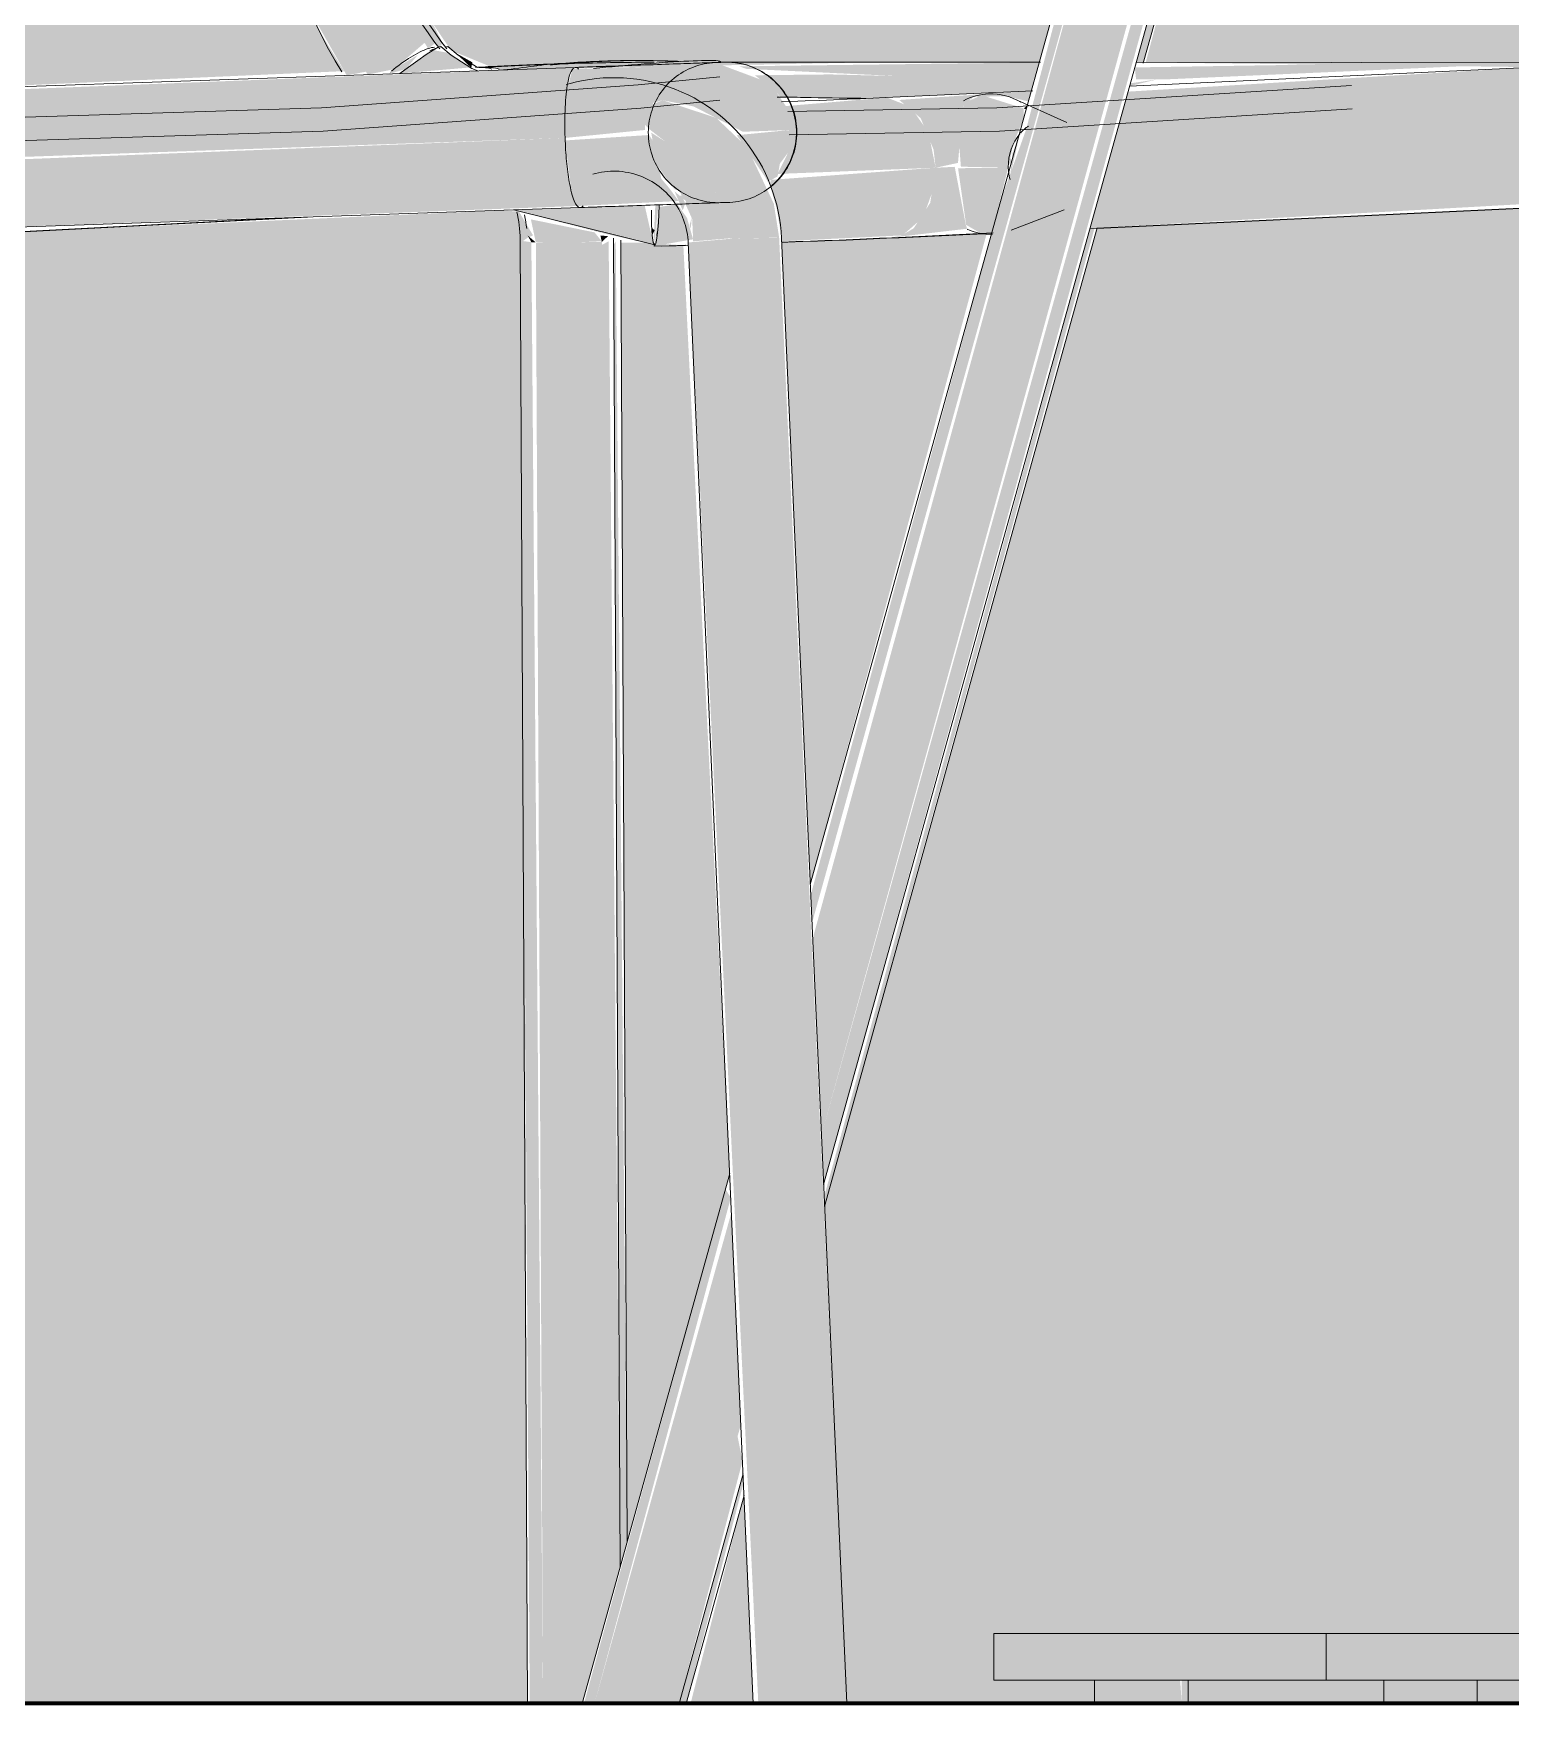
# Model space of a CAD drawing. Header units: inches. Extents: x 20426 to 36348, y -461 to 673.
# Drawn here: x 27903.75 to 27919.55, y 0 to 17.86 of the extents above; entities that cross this region are included whole.
import ezdxf

# ---------------------------------------------------------------- set-up
doc = ezdxf.new("R2010")
doc.units = ezdxf.units.IN
doc.header["$MEASUREMENT"] = 0
doc.linetypes.add('Grid Line 1_2_', pattern=[0.875, 0.5, -0.125, 0.125, -0.125])
for name, color, linetype, lineweight in [('A-FLOR-LEVL', 51, 'Continuous', 9), ('C-TOPO', 7, 'Continuous', 9), ('I-FURN', 30, 'Continuous', 9), ('M-EQPM', 50, 'Continuous', 9)]:
    doc.layers.add(name, color=color, linetype=linetype, lineweight=lineweight)

# ---------------------------------------------------------------- blocks, each defined once
blk = doc.blocks.new('Mechanical Equipment 1 - Mechanical Equipment 1-405455-Elevation - South')
at = {"layer": 'M-EQPM'}
h = blk.add_hatch(color=256, dxfattribs=at)
h.paths.add_polyline_path([(26078.284, 0), (26078.377, 0), (26078.324, 15.636), (26078.381, 15.636), (26078.418, 15.745), (26078.284, 15.939), (26078.284, 3.655)], flags=0)
h.paths.add_polyline_path([(26090.06, 16.071), (26090.082, 16.126), (26090.057, 16.095)], flags=0)
h.paths.add_polyline_path([(26079.997, 0), (26084.511, 0.013), (26084.511, 0.25), (26083.365, 0.25), (26083.365, 0.75), (26090.93, 0.75), (26090.094, 15.848), (26089.983, 16.092), (26089.13, 15.997), (26084.395, 15.775), (26081.016, 3.655)], flags=0)
h.paths.add_polyline_path([(26181.87, 0), (26182.169, 0.008), (26182.07, 2.228), (26181.497, 0), (26181.814, 0)], flags=0)
h.paths.add_polyline_path([(26167.379, 0), (26179.752, 0), (26179.7, 15.636), (26179.754, 15.675), (26179.812, 15.7), (26179.663, 15.952), (26179.484, 15.968), (26174.504, 15.745), (26172.504, 15.615), (26168.579, 3.655)], flags=0)
h.paths.add_polyline_path([(26183.168, 0), (26185.886, 0.011), (26185.886, 0.25), (26184.741, 0.25), (26184.741, 0.75), (26192.305, 0.75), (26191.469, 15.848), (26191.363, 16.085), (26190.497, 15.993), (26185.846, 15.775), (26182.931, 5.319), (26183.159, 0)], flags=0)
h.paths.add_polyline_path([(26189.846, 0), (26192.347, 0.029), (26192.335, 0.25), (26189.846, 0.25)], flags=0)
h.paths.add_polyline_path([(26166.254, 0), (26169.66, 10.383), (26165.205, 0)], flags=0)
h.paths.add_polyline_path([(26164.117, 0), (26170.84, 15.666), (26168.333, 15.636), (26168.082, 15.72), (26167.471, 15.978), (26166.997, 16.306), (26166.535, 16.88), (26166.199, 17.795), (26165.923, 19.015), (26165.886, 19.051), (26165.686, 20.783), (26165.069, 23.975), (26164.672, 25.55), (26164.191, 27.322), (26163.7, 27.466), (26163.438, 27.677), (26163.52, 28.11), (26163.581, 28.23), (26163.817, 28.33), (26169.042, 27.63), (26169.111, 27.746), (26169.113, 27.796), (26169.529, 28.121), (26170.02, 28.253), (26173.009, 28.342), (26175.346, 28.323), (26177.765, 28.234), (26181.128, 27.895), (26183.651, 27.539), (26186.43, 27.025), (26187.118, 26.833), (26187.71, 26.533), (26187.843, 26.394), (26188.042, 26.204), (26188.377, 25.595), (26188.514, 24.96), (26188.514, 24.589), (26188.438, 24.016), (26188.004, 22.733), (26187.02, 19.985), (26186.366, 17.549), (26190.925, 17.494), (26191.643, 17.371), (26191.915, 17.062), (26192.035, 16.849), (26192.193, 16.615), (26192.43, 16.145), (26192.438, 15.944), (26192.517, 15.624), (26193.424, 0.75), (26198.176, 0.75), (26198.176, 28.5), (26193.09, 28.5), (26193.09, 28.75), (26174.841, 28.75), (26174.841, 30), (26218.337, 30), (26218.337, 45.018), (26078.284, 45.018), (26078.284, 30), (26096.462, 30), (26096.462, 36), (26120.462, 36), (26120.462, 30), (26124.377, 30), (26124.377, 28.75), (26120.462, 28.729), (26120.462, 28.142), (26122.253, 28.266), (26125.955, 28.346), (26129.361, 28.236), (26129.706, 28.117), (26129.925, 28.001), (26130.182, 27.56), (26130.144, 27.37), (26129.903, 27.076), (26129.611, 26.817), (26129.361, 26.708), (26128.604, 26.362), (26128.411, 26.075), (26128.05, 25.296), (26127.842, 24.55), (26127.719, 23.793), (26127.376, 20.672), (26127.297, 18.094), (26127.423, 17.52), (26127.423, 17.456), (26127.423, 17.287), (26127.466, 17.332), (26127.62, 16.992), (26127.809, 16.853), (26127.994, 16.512), (26127.952, 16.07), (26127.783, 15.793), (26132.964, 0)], flags=0)
h.paths.add_polyline_path([(26131.915, 0), (26126.775, 15.663), (26126.549, 15.658), (26125.209, 15.723), (26120.462, 15.925), (26120.462, 0), (26131.139, 0)], flags=0)
h.paths.add_polyline_path([(26085.377, 0), (26090.973, 0.005), (26090.959, 0.25), (26085.377, 0.25), (26085.377, 0.005)], flags=0)
h.paths.add_polyline_path([(26193.424, 0), (26199.864, 0.017), (26199.864, 0.25), (26193.41, 0.25), (26193.4, 0.008), (26193.4, 0)], flags=0)
h.paths.add_polyline_path([(26096.462, 0), (26096.462, 0.25), (26091.959, 0.25), (26091.948, 0.008), (26091.973, 0)], flags=0)
h.paths.add_polyline_path([(26186.81, 0), (26188.98, 0), (26188.98, 0.25), (26186.752, 0.25), (26186.752, 0)], flags=0)
h.paths.add_polyline_path([(26200.73, 0), (26207.246, 0.01), (26207.246, 0.25), (26200.73, 0.25), (26200.73, 0.06)], flags=0)
h.paths.add_polyline_path([(26213.842, 0), (26213.842, 0.25), (26211.614, 0.25), (26211.614, 0), (26213.373, 0)], flags=0)
h.paths.add_polyline_path([(26210.748, 0), (26210.748, 0.25), (26208.335, 0.25), (26208.323, 0), (26209.228, 0)], flags=0)
h.paths.add_polyline_path([(26217.435, 0), (26217.426, 0.011), (26217.65, 5.636), (26214.824, 15.775), (26209.233, 16.067), (26209.204, 15.848), (26209.228, 15.619), (26208.398, 0.75), (26215.854, 0.75), (26215.854, 0.25), (26214.708, 0.205), (26214.708, 0), (26217.426, 0)], flags=0)
h.paths.add_polyline_path([(26202.419, 0.75), (26207.289, 0.75), (26208.181, 15.677), (26208.379, 16.429), (26208.691, 16.906), (26208.746, 17.034), (26208.791, 17.185), (26208.904, 17.24), (26209.143, 17.47), (26209.749, 17.496), (26209.786, 17.551), (26210.023, 17.552), (26214.316, 17.598), (26213.319, 20.996), (26212.168, 24.236), (26212.182, 25.071), (26212.242, 25.428), (26212.487, 26.039), (26213.147, 26.648), (26213.901, 26.933), (26217.533, 27.621), (26218.337, 27.744), (26218.337, 28.75), (26207.505, 28.729), (26207.505, 28.5), (26202.419, 28.5), (26202.419, 3.655)], flags=0)
h.paths.add_polyline_path([(26096.462, 0.75), (26096.462, 28.5), (26094.096, 28.5), (26094.096, 28.75), (26094.004, 28.729), (26094.004, 28.5), (26091.714, 28.5), (26091.714, 28.75), (26078.284, 28.729), (26078.284, 28.06), (26081.761, 27.611), (26084.698, 27.086), (26085.666, 26.833), (26086.259, 26.533), (26086.33, 26.432), (26086.591, 26.204), (26086.879, 25.749), (26087.063, 24.96), (26087.063, 24.589), (26086.987, 24.016), (26086.553, 22.733), (26085.571, 19.993), (26084.889, 17.549), (26089.472, 17.495), (26090.192, 17.371), (26090.464, 17.062), (26090.582, 16.851), (26090.741, 16.615), (26090.979, 16.145), (26090.981, 15.974), (26091.066, 15.624), (26091.973, 0.75)], flags=0)
h.paths.add_polyline_path([(26079.368, 1.458), (26083.341, 15.714), (26083.173, 15.718), (26079.71, 15.602), (26079.298, 15.622), (26079.366, 1.912)], flags=0)
h.paths.add_polyline_path([(26180.818, 1.725), (26181.916, 5.666), (26181.42, 15.594), (26180.981, 15.622), (26180.749, 15.622), (26180.817, 1.912)], flags=0)
h.paths.add_polyline_path([(26182.778, 8.757), (26184.665, 15.72), (26182.472, 15.624), (26182.77, 8.929)], flags=0)
h.paths.add_polyline_path([(26217.827, 8.991), (26218.123, 15.637), (26215.964, 15.675), (26217.824, 9.001)], flags=0)
h.paths.add_polyline_path([(26090.749, 16.011), (26090.788, 16.029), (26090.743, 16.028)], flags=0)
h.paths.add_polyline_path([(26170.892, 17.169), (26171.514, 17.237), (26171.96, 18.406), (26171.836, 20.747), (26171.431, 24.299), (26171.152, 25.344), (26170.874, 25.951), (26170.637, 26.293), (26165.301, 27.078), (26166.168, 23.606), (26166.666, 20.988), (26166.822, 19.836), (26166.945, 18.915), (26167.312, 17.56), (26167.511, 17.401), (26167.854, 17.215), (26170.621, 17.173)], flags=0)
h.paths.add_polyline_path([(26187.519, 24.797), (26187.47, 24.732), (26187.497, 24.845)], flags=0)
h.paths.add_polyline_path([(26179.474, 17.469), (26183.388, 17.55), (26185.229, 17.55), (26186.366, 21.414), (26187.366, 24.042), (26187.423, 24.057), (26187.497, 24.518), (26187.48, 25.03), (26187.519, 25.03), (26187.469, 25.163), (26187.441, 25.3), (26187.459, 25.328), (26187.053, 25.745), (26186.614, 25.888), (26185.617, 26.172), (26184.165, 26.438), (26180.913, 26.911), (26177.973, 27.215), (26177.585, 26.738), (26177.496, 26.451), (26177.368, 25.867), (26177.359, 24.991), (26178.404, 18.591), (26178.6, 18.172), (26178.934, 17.678), (26179.409, 17.483), (26179.453, 17.477)], flags=0)
h.paths.add_polyline_path([(26086.144, 24.797), (26086.094, 24.732), (26086.131, 24.825)], flags=0)
h.paths.add_polyline_path([(26078.284, 17.49), (26079.188, 17.553), (26080.122, 17.552), (26083.853, 17.55), (26084.99, 21.414), (26085.991, 24.042), (26086.044, 24.046), (26086.121, 24.518), (26086.104, 25.03), (26086.152, 25.02), (26086.094, 25.163), (26086.061, 25.299), (26086.061, 25.355), (26085.677, 25.745), (26084.984, 26.013), (26084.242, 26.172), (26082.789, 26.438), (26079.538, 26.911), (26078.284, 27.005), (26078.284, 17.505)], flags=0)
h.paths.add_polyline_path([(26213.456, 25.705), (26213.36, 25.654), (26213.449, 25.701)], flags=0)
h.paths.add_polyline_path([(26213.532, 25.705), (26213.435, 25.68), (26213.531, 25.704)], flags=0)
h.paths.add_polyline_path([(26215.442, 17.549), (26218.337, 17.552), (26218.304, 26.716), (26215.572, 26.274), (26214.35, 25.99), (26213.496, 25.663), (26213.19, 25.304), (26213.263, 25.296), (26213.185, 24.999), (26213.164, 24.63), (26213.111, 24.557), (26213.106, 24.409), (26213.177, 24.303), (26213.309, 24.038), (26213.356, 23.945), (26214.655, 20.371), (26215.441, 17.55)], flags=0)
h.paths.add_polyline_path([(26120.462, 17.781), (26120.904, 18.633), (26121.089, 19.251), (26121.408, 21.858), (26121.935, 25.72), (26121.855, 26.257), (26121.862, 26.437), (26121.533, 27.027), (26121.314, 27.223), (26120.462, 27.107), (26120.462, 17.954)], flags=0)
h.paths.add_polyline_path([(26171.475, 24.313), (26171.477, 24.324), (26171.473, 24.324)], flags=0)
h.paths.add_polyline_path([(26177.368, 24.485), (26177.369, 24.485), (26177.359, 24.544)], flags=0)
h.paths.add_polyline_path([(26213.195, 24.63), (26213.187, 24.876), (26213.21, 24.924), (26213.2, 24.732)], flags=0)
h.paths.add_polyline_path([(26129.741, 27.076), (26129.617, 27.139), (26129.622, 27.078), (26129.713, 27.076)], flags=0)
h.paths.add_polyline_path([(26164.387, 48.055), (26218.337, 48.055), (26218.337, 60), (26078.284, 60), (26078.284, 48.055), (26161.127, 48.055)], flags=0)
blk = doc.blocks.new('HermanMiller_Collection_Air-Chair_SideChair_Arms - Arms-457867-Elevation - South')
at = {"layer": 'I-FURN'}
h = blk.add_hatch(color=256, dxfattribs=at)
h.paths.add_polyline_path([(26181.373, 0), (26181.449, 0), (26182.064, 2.359), (26182.059, 2.461), (26181.472, 0.356)], flags=0)
h.paths.add_polyline_path([(26182.931, 5.319), (26185.819, 15.777), (26185.77, 15.775), (26182.927, 5.423), (26182.931, 5.332)], flags=0)
h.paths.add_polyline_path([(26186.265, 17.549), (26186.341, 17.55), (26187.134, 20.502), (26187.084, 20.478), (26186.946, 19.993), (26186.265, 17.55)], flags=0)
for points in [[(26178.806, 17.705), (26178.845, 17.759), (26178.39, 18.633), (26178.179, 19.169), (26178.16, 19.118), (26178.504, 18.205), (26178.803, 17.707)], [(26179.151, 17.492), (26179.163, 17.55), (26178.984, 17.651), (26179.133, 17.509), (26179.146, 17.496)], [(26180.744, 1.458), (26180.818, 1.725), (26180.697, 15.637), (26180.674, 15.597), (26180.741, 1.912)]]:
    blk.add_hatch(color=256, dxfattribs=at).paths.add_polyline_path(points, flags=0)
for p, q in [((26186.34, 17.543), (26187.15, 20.451)), ((26178.872, 17.711), (26178.899, 17.721)), ((26178.899, 17.721), (26178.899, 17.711)), ((26183.312, 17.552), (26185.241, 17.551)), ((26186.34, 17.551), (26188.359, 17.55)), ((26185.845, 15.774), (26190.595, 15.997)), ((26173.179, 15.675), (26177.398, 15.895)), ((26182.931, 5.316), (26185.848, 15.779)), ((26183.728, 15.675), (26184.639, 15.718)), ((26180.819, 1.724), (26180.75, 15.65)), ((26181.45, 0), (26182.07, 2.225)), ((26181.443, 0), (26181.449, 0))]:
    blk.add_line(p, q, dxfattribs=at)
at = {"layer": 'I-FURN', "flags": 128}
for points in [[(26178.89, 17.694), (26178.826, 17.778), (26178.765, 17.864), (26178.706, 17.953), (26178.649, 18.045), (26178.595, 18.138), (26178.544, 18.234), (26178.496, 18.333), (26178.451, 18.432), (26178.408, 18.534), (26178.369, 18.637), (26178.333, 18.741), (26178.3, 18.846), (26178.271, 18.953), (26178.245, 19.059), (26178.222, 19.167), (26178.216, 19.197)], [(26179.219, 17.496), (26179.011, 17.627), (26178.902, 17.72)], [(26179.322, 17.498), (26179.35, 17.5), (26179.379, 17.502), (26179.409, 17.504), (26179.44, 17.505), (26179.473, 17.507), (26179.507, 17.509), (26179.542, 17.511), (26179.578, 17.512), (26179.616, 17.514), (26179.655, 17.516), (26179.695, 17.518), (26179.736, 17.519), (26179.777, 17.521), (26179.82, 17.523), (26179.864, 17.524), (26179.908, 17.526), (26179.953, 17.527), (26179.999, 17.529), (26180.045, 17.53), (26180.092, 17.532), (26180.139, 17.533), (26180.187, 17.535)], [(26179.722, 15.918), (26179.729, 15.882), (26179.734, 15.846), (26179.739, 15.809), (26179.744, 15.772)], [(26181.474, 15.593), (26181.343, 15.589), (26181.182, 15.585)], [(26183.728, 15.675), (26183.593, 15.669), (26183.454, 15.663), (26183.31, 15.657), (26183.162, 15.65), (26183.011, 15.644), (26182.856, 15.638), (26182.698, 15.633), (26182.536, 15.627), (26182.472, 15.624)]]:
    blk.add_lwpolyline(points, dxfattribs=at)
at = {"layer": 'I-FURN'}
blk.add_ellipse((26178.497, 17.385), major_axis=(0.393, 0.31), ratio=0.26753, start_param=0.631223, end_param=0.810703, dxfattribs=at)
for points, knots in [([(26180.915, 17.57), (26180.795, 17.569), (26180.547, 17.562), (26180.225, 17.544), (26180.061, 17.527), (26179.998, 17.521)], [-0.6, -0.6, -0.6, -0.6, -0.4, -0.2, -0.070309, -0.070309, -0.070309, -0.070309]), ([(26181.39, 17.56), (26181.347, 17.562), (26181.28, 17.565), (26181.207, 17.567), (26181.183, 17.568)], [-0.8916626, -0.8916626, -0.8916626, -0.8916626, -0.8, -0.7554722, -0.7554722, -0.7554722, -0.7554722])]:
    blk.add_open_spline(points, degree=3, knots=knots, dxfattribs=at)
blk.add_open_spline([(26179.449, 17.479), (26179.402, 17.491), (26179.354, 17.497), (26179.307, 17.496)], degree=3, dxfattribs=at)
blk = doc.blocks.new('Falcon 7700 Series Pedestal Base - 36_ Square Top x 30_ - Wheelchair Height-V66-Elevation - South')
at = {"layer": 'I-FURN'}
for points in [[(26186.131, 0.25), (26188.297, 0.25), (26188.297, 0.75), (26184.741, 0.75), (26184.741, 0.25)], [(26186.366, 0), (26186.673, 0), (26186.673, 0.25), (26185.886, 0.25), (26185.886, 0), (26186.319, 0)], [(26186.673, 0), (26186.752, 0), (26186.734, 0.25), (26186.673, 0.25)]]:
    blk.add_hatch(color=256, dxfattribs=at).paths.add_polyline_path(points, flags=0)
for p, q in [((26184.741, 0.75), (26188.297, 0.75)), ((26184.741, 0.25), (26184.741, 0.75)), ((26188.297, 0.25), (26184.741, 0.25)), ((26185.819, 0.25), (26185.819, 0)), ((26186.819, 0), (26186.819, 0.25))]:
    blk.add_line(p, q, dxfattribs=at)
blk = doc.blocks.new('HermanMiller_Collection_Air-Chair_SideChair_Arms - Arms-V68-Elevation - South')
at = {"layer": 'I-FURN'}
h = blk.add_hatch(color=256, dxfattribs=at)
h.paths.add_polyline_path([(26180.403, 0), (26180.47, 0), (26181.928, 5.409), (26181.87, 5.501), (26180.357, 0)], flags=0)
h.paths.add_polyline_path([(26182.796, 8.345), (26186.25, 20.736), (26186.1, 20.675), (26185.093, 16.856), (26185.086, 16.829), (26184.823, 16.095), (26182.783, 8.648), (26182.791, 8.469)], flags=0)
h = blk.add_hatch(color=256, dxfattribs=at)
h.paths.add_polyline_path([(26180.888, 0), (26181.204, 0), (26182.036, 2.986), (26181.935, 5.254), (26180.47, 0), (26180.772, 0)], flags=0)
h.paths.add_polyline_path([(26182.897, 6.077), (26186.902, 20.625), (26186.715, 20.683), (26186.25, 20.734), (26182.804, 8.181), (26182.893, 6.166)], flags=0)
h = blk.add_hatch(color=256, dxfattribs=at)
h.paths.add_polyline_path([(26181.28, 0), (26181.373, 0), (26182.053, 2.594), (26182, 2.858), (26181.204, 0)], flags=0)
h.paths.add_polyline_path([(26182.921, 5.552), (26187.042, 20.512), (26186.939, 20.578), (26182.897, 6.077), (26182.92, 5.565)], flags=0)
for points in [[(26178.69, 17.697), (26178.77, 17.759), (26178.315, 18.633), (26178.104, 19.169), (26178.057, 19.091), (26178.4, 18.177), (26178.652, 17.759)], [(26177.819, 17.411), (26178.025, 17.45), (26177.577, 18.282), (26177.351, 19.009), (26177.166, 18.995), (26177.484, 17.998), (26177.818, 17.412)], [(26178.043, 17.419), (26178.324, 17.477), (26178.652, 17.759), (26178.256, 18.452), (26177.998, 19.093), (26177.92, 19.091), (26177.885, 19.06), (26177.828, 19.055), (26177.351, 19.009), (26177.694, 17.998), (26178.042, 17.421)], [(26172.736, 17.233), (26177.79, 17.456), (26177.453, 18.003), (26172.931, 18.004), (26172.699, 17.331), (26172.737, 17.237)], [(26178.269, 17.427), (26178.45, 17.477), (26178.58, 17.63), (26178.353, 17.496), (26178.294, 17.447)], [(26178.388, 17.431), (26179.146, 17.496), (26178.908, 17.651), (26178.744, 17.681), (26178.411, 17.447)], [(26178.264, 17.426), (26178.329, 17.477), (26178.288, 17.447)], [(26182.432, 16.357), (26184.119, 16.423), (26184.043, 16.798), (26183.852, 17.073), (26183.599, 17.174), (26182.509, 17.082), (26182.546, 16.955), (26182.543, 16.59), (26182.435, 16.37)], [(26184.896, 16.428), (26184.95, 16.68), (26185.063, 16.957), (26185.061, 17.058), (26184.613, 17.198), (26184.42, 17.117), (26184.39, 16.938), (26184.366, 16.733), (26184.389, 16.434), (26184.515, 16.432)], [(26185.088, 17.047), (26185.1, 17.088), (26185.061, 17.058)], [(26184.919, 16.348), (26185.02, 16.786), (26184.941, 16.577), (26184.92, 16.362)], [(26184.717, 15.714), (26184.896, 16.428), (26184.359, 16.417), (26184.445, 15.812), (26184.593, 15.727)], [(26181.102, 15.6), (26181.097, 15.622), (26181.006, 16.021), (26179.6, 15.972), (26180.573, 15.72), (26181.101, 15.6)], [(26181.105, 15.585), (26181.154, 16.026), (26181.12, 16.018), (26181.099, 15.594)], [(26180.15, 15.619), (26180.546, 15.637), (26180.47, 15.732), (26179.789, 15.871), (26179.842, 15.624), (26180.121, 15.619)], [(26179.834, 0), (26179.919, 0), (26179.794, 15.627), (26179.675, 15.643), (26179.777, 0), (26179.834, 0)], [(26179.842, 15.624), (26179.753, 15.7), (26179.794, 15.627), (26179.834, 15.625)], [(26180.151, 0), (26180.337, 0), (26180.62, 1.015), (26180.548, 15.63), (26179.842, 15.619), (26179.919, 0), (26180.15, 0)], [(26180.548, 15.63), (26180.615, 15.693), (26180.533, 15.697)], [(26180.62, 1.015), (26180.744, 1.458), (26180.621, 15.637), (26180.548, 15.597), (26180.607, 3.655)], [(26181.102, 15.599), (26181.087, 15.603), (26181.097, 15.6)]]:
    blk.add_hatch(color=256, dxfattribs=at).paths.add_polyline_path(points, flags=0)
h = blk.add_hatch(color=256, dxfattribs=at)
h.paths.add_polyline_path([(26186.556, 17.367), (26190.118, 17.525), (26189.704, 17.551), (26186.25, 17.496), (26186.263, 17.367), (26186.555, 17.367)], flags=0)
h.paths.add_polyline_path([(26185.178, 17.368), (26185.228, 17.549), (26182.018, 17.508), (26182.091, 17.481), (26184.13, 17.383), (26185.167, 17.368)], flags=0)
h = blk.add_hatch(color=256, dxfattribs=at)
h.paths.add_polyline_path([(26183.37, 17.165), (26185.144, 17.246), (26185.167, 17.368), (26182.992, 17.421), (26182.185, 17.412), (26182.412, 17.237), (26182.458, 17.178), (26183.362, 17.165)], flags=0)
h.paths.add_polyline_path([(26186.194, 17.296), (26186.484, 17.367), (26186.203, 17.326)], flags=0)
h = blk.add_hatch(color=256, dxfattribs=at)
h.paths.add_polyline_path([(26184.119, 16.423), (26184.358, 16.475), (26184.413, 17.088), (26184.526, 17.182), (26184.875, 17.188), (26185.112, 17.132), (26185.144, 17.246), (26183.729, 17.148), (26183.959, 16.953), (26184.097, 16.617)], flags=0)
h.paths.add_polyline_path([(26184.899, 16.46), (26184.932, 16.486), (26184.908, 16.558)], flags=0)
h.paths.add_polyline_path([(26185.975, 16.51), (26190.918, 16.742), (26190.767, 17.255), (26190.629, 17.42), (26190.436, 17.495), (26186.178, 17.237), (26186.015, 16.652)], flags=0)
h = blk.add_hatch(color=256, dxfattribs=at)
h.paths.add_polyline_path([(26183.636, 15.675), (26184.456, 15.771), (26184.441, 15.817), (26184.323, 16.433), (26184.119, 16.423), (26184.061, 16.048), (26183.884, 15.775), (26183.75, 15.697)], flags=0)
h.paths.add_polyline_path([(26185.771, 15.775), (26190.611, 16.046), (26190.721, 16.104), (26190.871, 16.388), (26190.918, 16.742), (26185.975, 16.51), (26185.774, 15.789)], flags=0)
h = blk.add_hatch(color=256, dxfattribs=at)
h.paths.add_polyline_path([(26181.105, 15.585), (26181.524, 15.658), (26181.459, 15.887), (26181.355, 16.033), (26181.159, 16.003), (26181.113, 15.595)], flags=0)
h.paths.add_polyline_path([(26182.471, 15.637), (26183.765, 15.7), (26183.985, 15.893), (26184.107, 16.229), (26184.119, 16.423), (26182.362, 16.294), (26182.342, 16.252), (26182.419, 15.987), (26182.462, 15.728), (26182.471, 15.644)], flags=0)
h.paths.add_polyline_path([(26181.382, 16.041), (26181.312, 16.063), (26181.362, 16.042)], flags=0)
h = blk.add_hatch(color=256, dxfattribs=at)
h.paths.add_polyline_path([(26181.129, 15.697), (26181.141, 15.697), (26181.139, 15.738)], flags=0)
h.paths.add_polyline_path([(26181.085, 15.697), (26181.113, 15.755), (26181.083, 15.781)], flags=0)
for p, q in [((26186.111, 20.719), (26182.778, 8.76)), ((26182.921, 5.549), (26187.075, 20.451)), ((26178.823, 17.721), (26178.823, 17.711)), ((26181.807, 17.552), (26185.241, 17.551)), ((26190.455, 17.496), (26186.194, 17.296)), ((26185.157, 17.247), (26183.582, 17.173)), ((26185.522, 16.908), (26184.966, 17.157)), ((26181.114, 15.597), (26179.603, 15.972)), ((26184.927, 15.754), (26185.495, 15.972)), ((26185.769, 15.774), (26190.52, 15.997)), ((26173.103, 15.675), (26177.169, 15.887)), ((26183.652, 15.675), (26184.733, 15.726)), ((26179.674, 15.645), (26179.752, 0)), ((26180.674, 15.671), (26180.674, 15.65)), ((26180.744, 1.459), (26180.674, 15.65)), ((26181.916, 5.669), (26180.336, 0)), ((26181.374, 0), (26182.059, 2.458)), ((26181.367, 0), (26181.373, 0))]:
    blk.add_line(p, q, dxfattribs=at)
at = {"layer": 'I-FURN', "flags": 128}
for points in [[(26178.814, 17.694), (26178.75, 17.778), (26178.689, 17.864), (26178.63, 17.953), (26178.574, 18.045), (26178.52, 18.138), (26178.469, 18.234), (26178.42, 18.333), (26178.375, 18.432), (26178.333, 18.534), (26178.294, 18.637), (26178.258, 18.741), (26178.225, 18.846), (26178.195, 18.953), (26178.169, 19.059), (26178.147, 19.167), (26178.141, 19.197)], [(26177.158, 19.015), (26177.185, 18.877), (26177.218, 18.74), (26177.254, 18.603), (26177.295, 18.468), (26177.34, 18.334), (26177.389, 18.201), (26177.442, 18.07), (26177.499, 17.941), (26177.56, 17.815), (26177.625, 17.69), (26177.694, 17.568), (26177.766, 17.448)], [(26178.388, 17.431), (26178.479, 17.498), (26178.58, 17.57), (26178.67, 17.633), (26178.744, 17.681), (26178.796, 17.711), (26178.823, 17.721)], [(26179.222, 17.46), (26179.159, 17.486), (26178.935, 17.627), (26178.826, 17.72)], [(26179.195, 17.495), (26179.22, 17.497), (26179.247, 17.498), (26179.274, 17.5), (26179.303, 17.502), (26179.333, 17.504), (26179.365, 17.505), (26179.397, 17.507), (26179.431, 17.509), (26179.467, 17.511), (26179.503, 17.512), (26179.541, 17.514), (26179.579, 17.516), (26179.619, 17.518), (26179.66, 17.519), (26179.702, 17.521), (26179.745, 17.523), (26179.788, 17.524), (26179.832, 17.526), (26179.878, 17.527), (26179.923, 17.529), (26179.97, 17.53), (26180.016, 17.532), (26180.064, 17.533), (26180.111, 17.535), (26180.159, 17.536), (26180.208, 17.537), (26180.256, 17.539), (26180.304, 17.54), (26180.353, 17.541), (26180.401, 17.542), (26180.449, 17.543), (26180.497, 17.544), (26180.545, 17.545), (26180.592, 17.546), (26180.639, 17.547), (26180.686, 17.548), (26180.732, 17.548), (26180.777, 17.549), (26180.821, 17.55), (26180.865, 17.55), (26180.908, 17.551), (26180.95, 17.551), (26180.991, 17.552), (26181.031, 17.552), (26181.07, 17.552), (26181.108, 17.552)], [(26186.265, 17.551), (26188.673, 17.55), (26190.797, 17.552)], [(26183.582, 17.173), (26183.45, 17.167), (26183.313, 17.161), (26183.171, 17.155), (26183.026, 17.149), (26182.876, 17.143), (26182.723, 17.137), (26182.567, 17.132), (26182.469, 17.128)], [(26182.538, 17.024), (26184.773, 17.063), (26188.569, 17.303)], [(26182.552, 16.774), (26184.801, 16.814), (26188.573, 17.053)], [(26179.638, 15.952), (26179.646, 15.918), (26179.653, 15.882), (26179.659, 15.846), (26179.664, 15.809), (26179.668, 15.772), (26179.671, 15.734), (26179.673, 15.696), (26179.674, 15.658), (26179.674, 15.645)], [(26181.08, 15.97), (26181.079, 15.816), (26181.085, 15.697), (26181.097, 15.622), (26181.114, 15.597)], [(26181.443, 15.594), (26181.267, 15.589), (26181.107, 15.585)], [(26183.652, 15.675), (26183.517, 15.669), (26183.378, 15.663), (26183.234, 15.657), (26183.087, 15.65), (26182.935, 15.644), (26182.78, 15.638), (26182.622, 15.633), (26182.472, 15.627)]]:
    blk.add_lwpolyline(points, dxfattribs=at)
at = {"layer": 'I-FURN'}
for centre, major_axis, ratio, start_param, end_param in [((26178.422, 17.385), (0.393, 0.31), 0.26753, 0.631223, 1.67842), ((26178.422, 17.385), (0.393, 0.31), 0.26753, 0.369424, 0.631223), ((26174.45, 101.858), (0, 84.69), 0.707107, 3.225946, 3.231438), ((26184.707, 16.463), (0.021, 0.75), 0.90616, 0.058382, 0.474106), ((26184.707, 16.463), (0.021, 0.75), 0.90616, 5.817968, 6.341567), ((26185.349, 16.444), (0.014, 0.5), 0.90616, 0.581981, 0.82502), ((26185.349, 16.444), (0.014, 0.5), 0.90616, 0.84378, 1.629178), ((26185.349, 16.444), (0.014, 0.5), 0.90616, 1.629178, 1.890978), ((26181.086, 16.334), (-0.02, 0.75), 0.096081, 3.116798, 4.28306), ((26184.707, 16.463), (0.021, 0.75), 0.90616, 2.793375, 3.199975)]:
    blk.add_ellipse(centre, major_axis=major_axis, ratio=ratio, start_param=start_param, end_param=end_param, dxfattribs=at)
for points, knots in [([(26181.353, 17.558), (26181.3, 17.561), (26181.144, 17.569), (26180.844, 17.572), (26180.47, 17.562), (26180.111, 17.541), (26179.908, 17.521), (26179.821, 17.51)], [-0.9203962, -0.9203962, -0.9203962, -0.9203962, -0.8, -0.6, -0.4, -0.2, 0, 0, 0, 0]), ([(26182.425, 17.179), (26182.521, 17.178), (26182.822, 17.173), (26183.14, 17.168), (26183.348, 17.165), (26183.371, 17.165)], [-0.6149925, -0.6149925, -0.6149925, -0.6149925, -0.5, -0.25, -0.2192051, -0.2192051, -0.2192051, -0.2192051])]:
    blk.add_open_spline(points, degree=3, knots=knots, dxfattribs=at)
blk.add_open_spline([(26179.373, 17.479), (26179.326, 17.491), (26179.279, 17.497), (26179.231, 17.496)], degree=3, dxfattribs=at)
blk = doc.blocks.new('HermanMiller_Collection_Air-Chair_SideChair_Arms - Arms-V69-Elevation - South')
at = {"layer": 'I-FURN'}
for points in [[(26180.155, 16.742), (26181.011, 16.827), (26181.011, 16.882), (26181.06, 16.95), (26181.096, 17.117), (26181.199, 17.145), (26181.53, 17.079), (26182.057, 16.808), (26182.55, 16.826), (26182.544, 17.041), (26182.412, 17.237), (26182.394, 17.311), (26181.822, 17.524), (26181.011, 17.5), (26180.233, 17.477), (26180.166, 17.212), (26180.155, 16.755)], [(26180.726, 17.496), (26181.777, 17.566), (26180.966, 17.529), (26180.726, 17.502)], [(26181.942, 15.665), (26182.445, 15.676), (26182.388, 16.038), (26182.103, 16.641), (26181.772, 16.956), (26181.199, 17.145), (26181.049, 17.085), (26181.011, 16.882), (26181.052, 16.839), (26181.701, 16.333), (26181.94, 15.67)], [(26182.512, 0), (26182.64, 0), (26181.942, 15.665), (26181.472, 15.624), (26182.222, 0), (26182.394, 0)], [(26182.661, 0), (26183.168, 0.005), (26182.445, 15.674), (26181.942, 15.665), (26182.64, 0)]]:
    blk.add_hatch(color=256, dxfattribs=at).paths.add_polyline_path(points, flags=0)
h = blk.add_hatch(color=256, dxfattribs=at)
h.paths.add_polyline_path([(26171.019, 16.423), (26171.166, 16.431), (26171.483, 17.164), (26171.494, 17.19), (26171.023, 17.148), (26171.014, 16.617), (26171.019, 16.428)], flags=0)
h.paths.add_polyline_path([(26172.78, 16.484), (26180.155, 16.742), (26180.192, 17.369), (26180.233, 17.495), (26172.583, 17.194), (26172.555, 17.069), (26172.649, 16.989), (26172.768, 16.59), (26172.779, 16.487)], flags=0)
h = blk.add_hatch(color=256, dxfattribs=at)
h.paths.add_polyline_path([(26180.284, 16.014), (26181.37, 16.067), (26181.269, 16.205), (26181.185, 16.305), (26181.092, 16.715), (26181.052, 16.773), (26180.156, 16.715), (26180.224, 16.156), (26180.253, 16.068)], flags=0)
h.paths.add_polyline_path([(26181.441, 16.073), (26181.411, 16.128), (26181.38, 16.124)], flags=0)
h.paths.add_polyline_path([(26182.324, 16.273), (26182.428, 16.33), (26182.453, 16.468), (26182.559, 16.61), (26182.544, 16.825), (26181.992, 16.771), (26182.291, 16.33)], flags=0)
h = blk.add_hatch(color=256, dxfattribs=at)
h.paths.add_polyline_path([(26181.327, 16.17), (26181.413, 15.967), (26181.449, 16.066)], flags=0)
h.paths.add_polyline_path([(26181.525, 15.636), (26181.94, 15.67), (26181.68, 16.391), (26181.366, 16.615), (26181.011, 16.84), (26181.077, 16.797), (26181.091, 16.715), (26181.113, 16.486), (26181.324, 16.192), (26181.378, 16.182), (26181.515, 15.873), (26181.525, 15.638)], flags=0)
h = blk.add_hatch(color=256, dxfattribs=at)
h.paths.add_polyline_path([(26172.179, 15.713), (26180.284, 16.014), (26180.199, 16.274), (26180.155, 16.742), (26172.778, 16.452), (26172.727, 16.09), (26172.658, 15.939), (26172.354, 15.744), (26172.195, 15.716)], flags=0)
h.paths.add_polyline_path([(26171.034, 16.118), (26171.165, 16.428), (26171.019, 16.423), (26171.03, 16.192)], flags=0)
h = blk.add_hatch(color=256, dxfattribs=at)
h.paths.add_polyline_path([(26181.5, 15.774), (26181.51, 15.891), (26181.487, 15.81)], flags=0)
h.paths.add_polyline_path([(26181.802, 15.914), (26181.762, 16.08), (26181.762, 16.024), (26181.797, 15.929)], flags=0)
for p, q in [((26181.854, 17.552), (26181.769, 17.549)), ((26181.769, 17.549), (26181.857, 17.552)), ((26181.854, 17.552), (26181.857, 17.552)), ((26181.858, 17.552), (26181.857, 17.552)), ((26181.857, 17.552), (26181.858, 17.552)), ((26180.264, 17.496), (26172.596, 17.228)), ((26171.941, 15.705), (26180.316, 15.997)), ((26181.822, 16.05), (26181.792, 16.049)), ((26181.91, 16.053), (26181.822, 16.05)), ((26181.822, 16.05), (26181.906, 16.053)), ((26181.909, 16.053), (26181.906, 16.053)), ((26181.91, 16.053), (26181.91, 16.053)), ((26181.472, 15.625), (26182.168, 0)), ((26183.169, 0.004), (26182.471, 15.67))]:
    blk.add_line(p, q, dxfattribs=at)
at = {"layer": 'I-FURN', "flags": 128}
for points in [[(26181.858, 17.552), (26181.857, 17.552), (26181.854, 17.552), (26181.849, 17.552), (26181.843, 17.551), (26181.834, 17.551), (26181.824, 17.551), (26181.811, 17.55), (26181.797, 17.55), (26181.781, 17.549), (26181.764, 17.549), (26181.744, 17.548), (26181.723, 17.547), (26181.7, 17.546), (26181.676, 17.546), (26181.65, 17.545), (26181.622, 17.544), (26181.593, 17.543), (26181.562, 17.542), (26181.53, 17.54), (26181.496, 17.539), (26181.461, 17.538), (26181.425, 17.537), (26181.388, 17.535), (26181.349, 17.534), (26181.31, 17.533), (26181.269, 17.531), (26181.228, 17.53), (26181.185, 17.528), (26181.142, 17.527), (26181.098, 17.525), (26181.053, 17.524), (26181.007, 17.522), (26180.962, 17.521), (26180.915, 17.519), (26180.868, 17.517), (26180.821, 17.516), (26180.774, 17.514), (26180.726, 17.512), (26180.679, 17.511), (26180.631, 17.509), (26180.583, 17.507), (26180.536, 17.506), (26180.488, 17.504), (26180.441, 17.502), (26180.395, 17.501), (26180.349, 17.499), (26180.303, 17.498), (26180.264, 17.496)], [(26180.264, 17.496), (26180.309, 17.498), (26180.355, 17.499), (26180.401, 17.501), (26180.448, 17.503), (26180.495, 17.504), (26180.542, 17.506), (26180.59, 17.508), (26180.638, 17.509), (26180.685, 17.511), (26180.733, 17.513)], [(26181.046, 16.773), (26181.045, 16.803), (26181.046, 16.833), (26181.048, 16.863), (26181.051, 16.893), (26181.056, 16.923), (26181.061, 16.952), (26181.068, 16.981), (26181.076, 17.01), (26181.085, 17.039), (26181.095, 17.067), (26181.106, 17.095), (26181.118, 17.122), (26181.132, 17.149), (26181.146, 17.175), (26181.162, 17.201), (26181.179, 17.226), (26181.196, 17.25), (26181.215, 17.274), (26181.234, 17.297), (26181.254, 17.319), (26181.276, 17.34), (26181.298, 17.36), (26181.32, 17.38), (26181.344, 17.398), (26181.368, 17.416), (26181.393, 17.432), (26181.419, 17.448), (26181.445, 17.463), (26181.472, 17.476), (26181.499, 17.488), (26181.527, 17.5), (26181.555, 17.51), (26181.584, 17.519), (26181.613, 17.527), (26181.642, 17.533), (26181.672, 17.539)], [(26181.672, 17.539), (26181.701, 17.543), (26181.731, 17.546), (26181.761, 17.548), (26181.769, 17.549)], [(26181.799, 17.55), (26181.813, 17.55), (26181.825, 17.551), (26181.835, 17.551), (26181.844, 17.551), (26181.85, 17.552), (26181.854, 17.552), (26181.857, 17.552), (26181.858, 17.552)], [(26181.858, 17.552), (26181.888, 17.552), (26181.918, 17.552), (26181.948, 17.55), (26181.978, 17.546), (26182.007, 17.542), (26182.037, 17.537), (26182.066, 17.53), (26182.095, 17.522), (26182.123, 17.513), (26182.152, 17.503), (26182.18, 17.492), (26182.207, 17.479), (26182.234, 17.466), (26182.26, 17.451), (26182.286, 17.436), (26182.311, 17.419), (26182.335, 17.402), (26182.359, 17.383), (26182.381, 17.364), (26182.403, 17.343), (26182.425, 17.322), (26182.445, 17.3), (26182.464, 17.277), (26182.483, 17.254), (26182.501, 17.229), (26182.517, 17.204), (26182.533, 17.179), (26182.547, 17.152), (26182.561, 17.126), (26182.573, 17.098), (26182.584, 17.071), (26182.595, 17.042), (26182.604, 17.014), (26182.611, 16.985), (26182.618, 16.956), (26182.624, 16.926), (26182.628, 16.896), (26182.631, 16.867), (26182.633, 16.837), (26182.633, 16.829)], [(26181.858, 17.552), (26181.888, 17.552), (26181.918, 17.552), (26181.948, 17.55), (26181.978, 17.546), (26182.007, 17.542), (26182.037, 17.537), (26182.066, 17.53), (26182.095, 17.522), (26182.123, 17.513), (26182.152, 17.503), (26182.18, 17.492), (26182.207, 17.479), (26182.234, 17.466), (26182.26, 17.451), (26182.286, 17.436), (26182.311, 17.419), (26182.335, 17.402), (26182.359, 17.383), (26182.381, 17.364), (26182.403, 17.343), (26182.425, 17.322), (26182.445, 17.3), (26182.464, 17.277), (26182.483, 17.254), (26182.501, 17.229), (26182.517, 17.204), (26182.533, 17.179), (26182.547, 17.152), (26182.561, 17.126), (26182.573, 17.098), (26182.584, 17.071), (26182.595, 17.042), (26182.604, 17.014), (26182.611, 16.985), (26182.618, 16.956), (26182.624, 16.926), (26182.628, 16.896), (26182.631, 16.867), (26182.633, 16.837), (26182.633, 16.829)], [(26170.758, 16.983), (26174.154, 16.956), (26177.548, 17.065), (26180.935, 17.309), (26181.812, 17.395)], [(26181.596, 17.133), (26181.534, 17.169), (26181.47, 17.202), (26181.405, 17.233), (26181.338, 17.26), (26181.271, 17.286), (26181.202, 17.308), (26181.133, 17.328), (26181.063, 17.345), (26180.993, 17.359), (26180.922, 17.37), (26180.85, 17.378), (26180.778, 17.384), (26180.707, 17.386), (26180.635, 17.386), (26180.563, 17.383), (26180.491, 17.377), (26180.42, 17.368), (26180.349, 17.356), (26180.278, 17.342), (26180.208, 17.325), (26180.168, 17.313)], [(26170.758, 16.733), (26174.164, 16.706), (26177.568, 16.815), (26180.965, 17.061), (26181.812, 17.144)], [(26182.471, 15.67), (26182.466, 15.742), (26182.458, 15.813), (26182.448, 15.884), (26182.435, 15.955), (26182.419, 16.025), (26182.4, 16.095), (26182.378, 16.163), (26182.354, 16.231), (26182.327, 16.298), (26182.298, 16.363), (26182.265, 16.428), (26182.231, 16.491), (26182.193, 16.552), (26182.154, 16.612), (26182.111, 16.671), (26182.067, 16.727), (26182.02, 16.782), (26181.972, 16.835), (26181.921, 16.886), (26181.868, 16.935), (26181.813, 16.981), (26181.757, 17.026), (26181.698, 17.068), (26181.638, 17.107), (26181.596, 17.133)], [(26182.633, 16.829), (26182.634, 16.799), (26182.633, 16.769), (26182.631, 16.739), (26182.628, 16.709), (26182.624, 16.679), (26182.618, 16.65), (26182.612, 16.62), (26182.604, 16.591), (26182.595, 16.563), (26182.585, 16.535), (26182.573, 16.507), (26182.561, 16.479), (26182.547, 16.453), (26182.533, 16.426), (26182.517, 16.401), (26182.501, 16.376), (26182.483, 16.351), (26182.465, 16.328), (26182.445, 16.305), (26182.425, 16.283), (26182.404, 16.262), (26182.382, 16.241), (26182.359, 16.222), (26182.335, 16.203), (26182.311, 16.186), (26182.286, 16.169), (26182.26, 16.154), (26182.234, 16.139), (26182.207, 16.126), (26182.18, 16.113), (26182.152, 16.102), (26182.124, 16.092), (26182.095, 16.083), (26182.066, 16.075), (26182.037, 16.068), (26182.008, 16.063), (26181.978, 16.058), (26181.948, 16.055), (26181.918, 16.053), (26181.91, 16.053)], [(26182.633, 16.829), (26182.634, 16.799), (26182.633, 16.769), (26182.631, 16.739), (26182.628, 16.709), (26182.624, 16.679), (26182.618, 16.65), (26182.612, 16.62), (26182.604, 16.591), (26182.595, 16.563), (26182.585, 16.535), (26182.573, 16.507), (26182.561, 16.479), (26182.547, 16.453), (26182.533, 16.426), (26182.517, 16.401), (26182.501, 16.376), (26182.483, 16.351), (26182.465, 16.328), (26182.445, 16.305), (26182.425, 16.283), (26182.404, 16.262), (26182.382, 16.241), (26182.359, 16.222), (26182.335, 16.203)], [(26181.732, 16.052), (26181.702, 16.055), (26181.672, 16.059), (26181.643, 16.065), (26181.613, 16.072), (26181.584, 16.08), (26181.556, 16.089), (26181.528, 16.099), (26181.5, 16.11), (26181.472, 16.122), (26181.446, 16.136), (26181.419, 16.15), (26181.394, 16.166), (26181.369, 16.182), (26181.344, 16.2), (26181.321, 16.218), (26181.298, 16.238), (26181.276, 16.258), (26181.255, 16.279), (26181.234, 16.302), (26181.215, 16.324), (26181.196, 16.348), (26181.179, 16.372), (26181.162, 16.397), (26181.147, 16.423), (26181.132, 16.449), (26181.119, 16.476), (26181.106, 16.503), (26181.095, 16.531), (26181.085, 16.559), (26181.076, 16.588), (26181.068, 16.617), (26181.061, 16.646), (26181.056, 16.676), (26181.051, 16.705), (26181.048, 16.735), (26181.046, 16.765), (26181.046, 16.773)], [(26180.451, 16.354), (26180.482, 16.363), (26180.513, 16.37), (26180.544, 16.376), (26180.576, 16.38), (26180.608, 16.384), (26180.64, 16.386), (26180.672, 16.387), (26180.703, 16.386), (26180.735, 16.385), (26180.767, 16.382), (26180.799, 16.377), (26180.83, 16.372), (26180.861, 16.365), (26180.892, 16.357), (26180.923, 16.348), (26180.953, 16.337), (26180.982, 16.326), (26181.011, 16.313), (26181.04, 16.299), (26181.068, 16.284), (26181.084, 16.275)], [(26181.084, 16.275), (26181.111, 16.258), (26181.137, 16.24), (26181.163, 16.221), (26181.188, 16.201), (26181.212, 16.18), (26181.235, 16.158), (26181.257, 16.135), (26181.278, 16.111), (26181.299, 16.087), (26181.318, 16.062), (26181.336, 16.035), (26181.354, 16.009), (26181.37, 15.981), (26181.385, 15.953), (26181.399, 15.924), (26181.412, 15.895), (26181.423, 15.865), (26181.434, 15.835), (26181.443, 15.804), (26181.451, 15.773), (26181.458, 15.742), (26181.463, 15.711), (26181.467, 15.679), (26181.47, 15.647), (26181.472, 15.625)], [(26182.471, 15.67), (26182.466, 15.742), (26182.458, 15.813), (26182.448, 15.884), (26182.435, 15.955), (26182.419, 16.025), (26182.4, 16.095), (26182.378, 16.163), (26182.354, 16.231)], [(26180.316, 15.997), (26180.362, 15.999), (26180.407, 16), (26180.454, 16.002), (26180.5, 16.004), (26180.547, 16.005), (26180.595, 16.007), (26180.642, 16.009), (26180.69, 16.01), (26180.738, 16.012), (26180.785, 16.014), (26180.833, 16.015), (26180.88, 16.017), (26180.927, 16.018), (26180.974, 16.02), (26181.02, 16.022), (26181.066, 16.023), (26181.112, 16.025), (26181.156, 16.026), (26181.2, 16.028), (26181.243, 16.03), (26181.286, 16.031), (26181.327, 16.032), (26181.368, 16.034), (26181.407, 16.035), (26181.446, 16.037), (26181.483, 16.038), (26181.519, 16.039), (26181.553, 16.04), (26181.587, 16.042), (26181.619, 16.043), (26181.649, 16.044), (26181.678, 16.045), (26181.706, 16.046), (26181.732, 16.047), (26181.756, 16.047), (26181.779, 16.048), (26181.799, 16.049), (26181.819, 16.05), (26181.836, 16.05), (26181.852, 16.051), (26181.866, 16.051), (26181.878, 16.052), (26181.888, 16.052), (26181.896, 16.052), (26181.902, 16.053), (26181.907, 16.053), (26181.909, 16.053), (26181.91, 16.053)], [(26180.921, 16.018), (26180.873, 16.017), (26180.826, 16.015), (26180.779, 16.013), (26180.731, 16.012), (26180.683, 16.01), (26180.636, 16.008), (26180.588, 16.007), (26180.541, 16.005), (26180.494, 16.003), (26180.447, 16.002), (26180.401, 16), (26180.355, 15.998), (26180.316, 15.997)], [(26181.336, 16.035), (26181.354, 16.009), (26181.37, 15.981), (26181.385, 15.953), (26181.399, 15.924), (26181.412, 15.895), (26181.423, 15.865), (26181.434, 15.835), (26181.443, 15.804), (26181.451, 15.773), (26181.458, 15.742), (26181.463, 15.711), (26181.467, 15.679), (26181.47, 15.647), (26181.472, 15.625)], [(26181.792, 16.049), (26181.762, 16.05), (26181.732, 16.052)], [(26181.91, 16.053), (26181.909, 16.053), (26181.906, 16.053)]]:
    blk.add_lwpolyline(points, dxfattribs=at)
at = {"layer": 'I-FURN'}
blk.add_arc((26173.127, 101.858), 84.69, 274.96623, 275.14774, dxfattribs=at)
for start_param, end_param in [(0.056953, 1.58596), (6.078339, 6.340138), (6.078339, 6.340138)]:
    blk.add_ellipse((26182.67, -0.018), major_axis=(0.5, 0.022), ratio=0.037533, start_param=start_param, end_param=end_param, dxfattribs=at)
for points, knots in [([(26180.726, 17.51), (26180.91, 17.527), (26181.278, 17.555), (26181.647, 17.573), (26181.813, 17.568), (26181.826, 17.557), (26181.812, 17.55)], [-1, -1, -1, -1, -0.7, -0.4, -0.2, 0, 0, 0, 0]), ([(26181.854, 17.552), (26181.966, 17.556), (26182.191, 17.513), (26182.445, 17.324), (26182.592, 17.08), (26182.626, 16.912), (26182.629, 16.828)], [0, 0, 0, 0, 0.285714, 0.571429, 0.785714, 1, 1, 1, 1]), ([(26180.155, 16.742), (26180.151, 16.855), (26180.152, 17.08), (26180.177, 17.328), (26180.217, 17.466), (26180.247, 17.496), (26180.264, 17.496)], [0, 0, 0, 0, 0.285714, 0.571429, 0.785714, 1, 1, 1, 1]), ([(26180.316, 15.997), (26180.294, 15.996), (26180.251, 16.045), (26180.201, 16.24), (26180.168, 16.489), (26180.158, 16.657), (26180.155, 16.742)], [0, 0, 0, 0, 0.285714, 0.571429, 0.785714, 1, 1, 1, 1])]:
    blk.add_open_spline(points, degree=3, knots=knots, dxfattribs=at)
for points in [[(26181.788, 17.547), (26181.81, 17.549), (26181.832, 17.551), (26181.854, 17.552)], [(26181.812, 17.548), (26181.826, 17.555), (26181.82, 17.561), (26181.793, 17.564)], [(26180.264, 17.496), (26180.275, 17.497), (26180.287, 17.491), (26180.299, 17.479)], [(26182.629, 16.828), (26182.633, 16.716), (26182.589, 16.49), (26182.452, 16.305), (26182.367, 16.232)], [(26180.35, 16.017), (26180.339, 16.004), (26180.328, 15.998), (26180.316, 15.997)]]:
    blk.add_open_spline(points, degree=3, dxfattribs=at)
blk = doc.blocks.new('Falcon 7700 Series Pedestal Base - 24_ x 30_ x 30_ - Wheelchair Height-460523-Elevation - South')
at = {"layer": 'I-FURN'}
for points in [[(26212.297, 0.25), (26212.297, 0.75), (26188.297, 0.75), (26188.297, 0.25), (26205.948, 0.25)], [(26189.323, 0), (26189.846, 0), (26189.846, 0.25), (26188.98, 0.25), (26188.98, 0), (26189.284, 0)]]:
    blk.add_hatch(color=256, dxfattribs=at).paths.add_polyline_path(points, flags=0)
for p, q in [((26188.297, 0.75), (26212.297, 0.75)), ((26188.297, 0.25), (26188.297, 0.75)), ((26212.297, 0.25), (26188.297, 0.25)), ((26188.913, 0.25), (26188.913, 0)), ((26188.913, 0.25), (26188.913, 0)), ((26189.913, 0), (26189.913, 0.25)), ((26189.913, 0), (26189.913, 0.25))]:
    blk.add_line(p, q, dxfattribs=at)

msp = doc.modelspace()

# ---------------------------------------------------------------- linework, layer by layer
at = {"layer": 'A-FLOR-LEVL', "linetype": 'Grid Line 1_2_'}
msp.add_line((23708.455, 0), (28160.303, 0), dxfattribs=at)
at = {"layer": 'C-TOPO', "lineweight": 70}
msp.add_line((27928.807, 0), (25518.115, 0), dxfattribs=at)
at = {"layer": 'C-TOPO'}
msp.add_line((27928.808, 0), (25518.117, 0), dxfattribs=at)

# ---------------------------------------------------------------- block references
at = {"layer": 'I-FURN'}
for name in ['Falcon 7700 Series Pedestal Base - 36_ Square Top x 30_ - Wheelchair Height-V66-Elevation - South', 'Falcon 7700 Series Pedestal Base - 24_ x 30_ x 30_ - Wheelchair Height-460523-Elevation - South', 'HermanMiller_Collection_Air-Chair_SideChair_Arms - Arms-V69-Elevation - South', 'HermanMiller_Collection_Air-Chair_SideChair_Arms - Arms-V68-Elevation - South', 'HermanMiller_Collection_Air-Chair_SideChair_Arms - Arms-457867-Elevation - South']:
    msp.add_blockref(name, (1729.284, 0), dxfattribs=at)
at = {"layer": 'M-EQPM'}
msp.add_blockref('Mechanical Equipment 1 - Mechanical Equipment 1-405455-Elevation - South', (1729.284, 0), dxfattribs=at)

doc.saveas('drawing.dxf')
